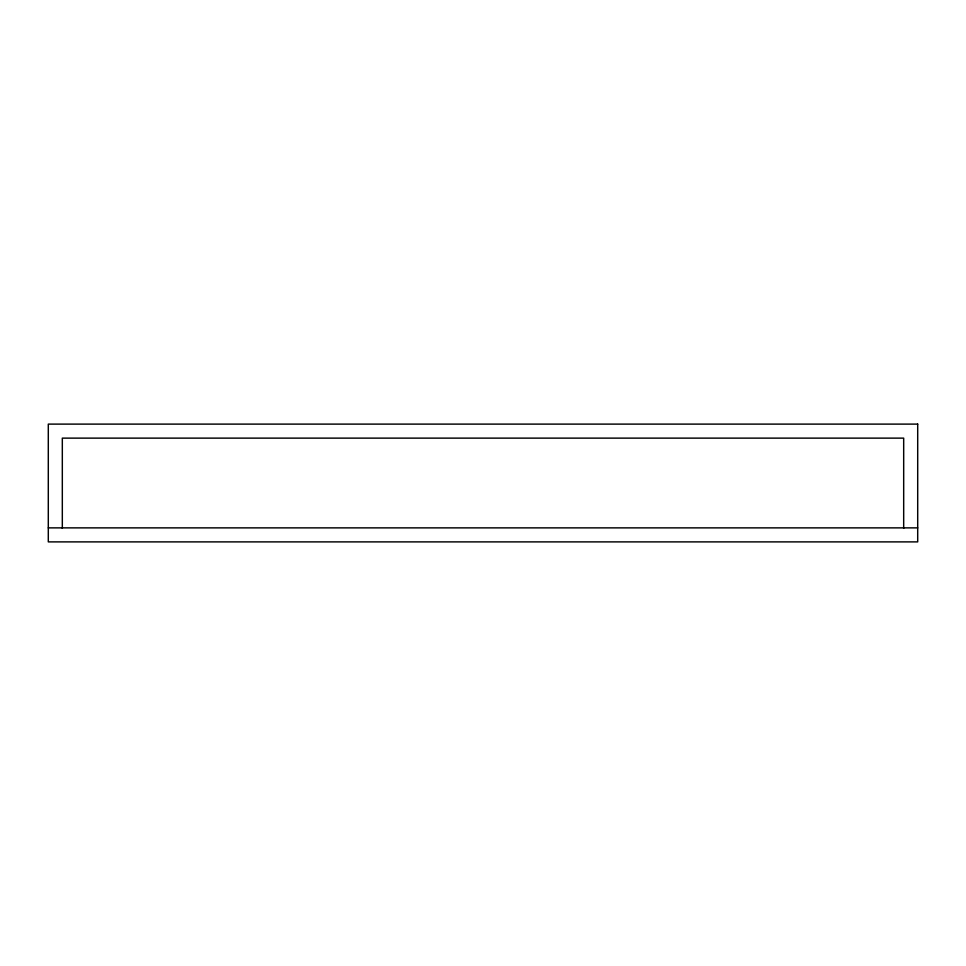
<?xml version="1.0" encoding="UTF-8"?>
<svg xmlns="http://www.w3.org/2000/svg" width="966" height="966" viewBox="0 0 966 966"><rect width="100%" height="100%" fill="white"/><g stroke="black" fill="none" stroke-linecap="round" stroke-linejoin="round"><path stroke-width="1.45" d="M48.3 527.871L917.7 527.871M903.681 528.366L903.681 438.129L62.319 438.129L62.319 528.366M917.7 424.11L48.3 424.11L48.3 541.89L917.7 541.89L917.7 424.11"/></g></svg>
